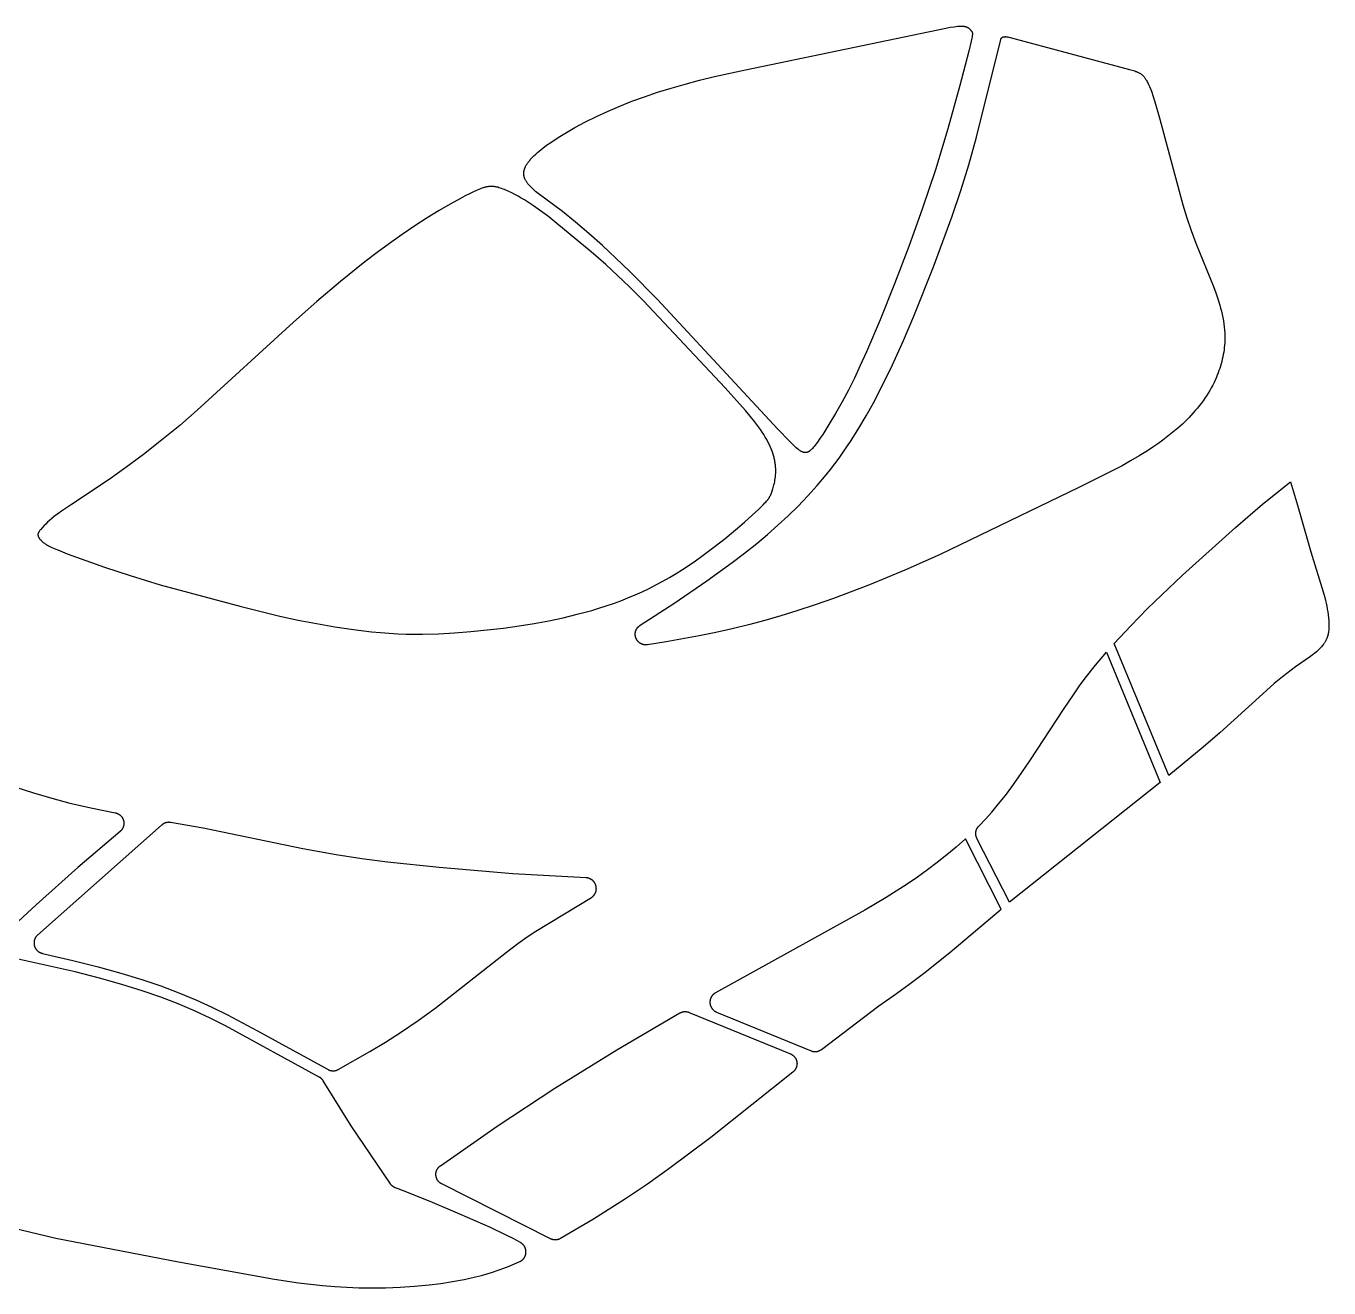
# Model space of a CAD drawing. Header units: metres. Extents: x 577 to 2051, y 432 to 1025.
# Drawn here: x 1439 to 2051, y 432 to 1025 of the extents above; entities that cross this region are included whole.
import ezdxf

# ---------------------------------------------------------------- set-up
doc = ezdxf.new("R2010")
doc.units = ezdxf.units.M
doc.layers.add('lines', color=7, linetype='Continuous', true_color=0xffffff)

msp = doc.modelspace()

# ---------------------------------------------------------------- linework, layer by layer
at = {"layer": 'lines'}
for points in [[(1673.76, 958.33), (1673.9, 958.63), (1674.04, 958.92), (1674.2, 959.22), (1674.38, 959.53), (1674.57, 959.83), (1674.77, 960.14), (1674.98, 960.45), (1675.2, 960.76), (1675.44, 961.07), (1675.69, 961.39), (1675.95, 961.71), (1676.22, 962.03), (1676.81, 962.68), (1677.43, 963.33), (1678.1, 963.99), (1678.81, 964.66), (1679.57, 965.33), (1680.36, 966.01), (1681.19, 966.7), (1682.05, 967.38), (1683.88, 968.77), (1685.85, 970.16), (1687.92, 971.56), (1690.11, 972.95), (1692.38, 974.35), (1697.17, 977.1), (1702.19, 979.77), (1707.38, 982.34), (1712.72, 984.81), (1718.23, 987.17), (1723.93, 989.43), (1729.84, 991.59), (1735.96, 993.65), (1742.31, 995.62), (1748.91, 997.51), (1755.76, 999.31), (1762.81, 1001.03), (1777.25, 1004.26), (1871.34, 1023.77), (1873.48, 1024.17), (1875.29, 1024.46), (1876.09, 1024.57), (1876.81, 1024.65), (1877.47, 1024.7), (1878.06, 1024.73), (1878.33, 1024.74), (1878.59, 1024.75), (1878.84, 1024.74), (1879.07, 1024.74), (1879.29, 1024.73), (1879.5, 1024.71), (1879.7, 1024.69), (1879.88, 1024.67), (1880.06, 1024.64), (1880.22, 1024.61), (1880.38, 1024.58), (1880.53, 1024.54), (1880.67, 1024.5), (1880.8, 1024.46), (1880.92, 1024.42), (1881.04, 1024.37), (1881.15, 1024.32), (1881.26, 1024.27), (1881.36, 1024.22), (1881.46, 1024.17), (1881.55, 1024.12), (1881.64, 1024.06), (1881.81, 1023.95), (1881.97, 1023.84), (1882.13, 1023.72), (1882.28, 1023.61), (1882.42, 1023.49), (1882.56, 1023.37), (1882.69, 1023.25), (1882.81, 1023.14), (1882.93, 1023.02), (1883.04, 1022.9), (1883.15, 1022.78), (1883.25, 1022.66), (1883.34, 1022.54), (1883.42, 1022.41), (1883.51, 1022.29), (1883.58, 1022.17), (1883.65, 1022.05), (1883.68, 1021.99), (1883.7, 1021.96), (1883.71, 1021.93), (1883.73, 1021.9), (1883.74, 1021.87), (1883.76, 1021.84), (1883.77, 1021.8), (1883.78, 1021.77), (1883.79, 1021.73), (1883.8, 1021.69), (1883.81, 1021.65), (1883.82, 1021.61), (1883.83, 1021.56), (1883.84, 1021.52), (1883.84, 1021.47), (1883.85, 1021.41), (1883.85, 1021.36), (1883.86, 1021.3), (1883.86, 1021.24), (1883.86, 1021.18), (1883.86, 1021.11), (1883.86, 1020.96), (1883.85, 1020.8), (1883.83, 1020.62), (1883.81, 1020.42), (1883.78, 1020.21), (1883.7, 1019.71), (1883.59, 1019.11), (1883.28, 1017.59), (1882.18, 1012.95), (1877.98, 996.85), (1872.32, 976.54), (1866.49, 957.31), (1860.47, 939.24), (1854.03, 921.33), (1847.28, 903.71), (1840.5, 886.86), (1834.13, 871.86), (1831.22, 865.37), (1828.42, 859.43), (1825.62, 853.83), (1822.7, 848.35), (1819.6, 842.89), (1816.48, 837.68), (1813.56, 833.06), (1812.25, 831.09), (1811.06, 829.39), (1810.53, 828.66), (1810.03, 828.01), (1809.57, 827.42), (1809.14, 826.91), (1808.74, 826.45), (1808.55, 826.25), (1808.37, 826.06), (1808.19, 825.89), (1808.02, 825.72), (1807.86, 825.58), (1807.7, 825.44), (1807.54, 825.31), (1807.39, 825.2), (1807.31, 825.15), (1807.24, 825.1), (1807.17, 825.05), (1807.1, 825.01), (1807.03, 824.96), (1806.96, 824.92), (1806.89, 824.89), (1806.82, 824.85), (1806.76, 824.82), (1806.69, 824.78), (1806.63, 824.76), (1806.56, 824.73), (1806.5, 824.7), (1806.43, 824.68), (1806.37, 824.66), (1806.31, 824.64), (1806.24, 824.62), (1806.18, 824.6), (1806.12, 824.59), (1806.06, 824.57), (1806, 824.56), (1805.94, 824.55), (1805.88, 824.54), (1805.82, 824.53), (1805.76, 824.53), (1805.7, 824.52), (1805.58, 824.51), (1805.45, 824.51), (1805.33, 824.5), (1805.27, 824.5), (1805.21, 824.51), (1805.15, 824.51), (1805.09, 824.51), (1805.02, 824.52), (1804.96, 824.53), (1804.9, 824.54), (1804.83, 824.55), (1804.77, 824.56), (1804.7, 824.57), (1804.63, 824.59), (1804.57, 824.6), (1804.5, 824.62), (1804.43, 824.64), (1804.36, 824.66), (1804.29, 824.69), (1804.22, 824.71), (1804.14, 824.74), (1804.07, 824.77), (1803.99, 824.8), (1803.84, 824.87), (1803.67, 824.95), (1803.51, 825.04), (1803.33, 825.14), (1803.15, 825.25), (1802.97, 825.37), (1802.77, 825.5), (1802.57, 825.65), (1802.35, 825.8), (1802.13, 825.97), (1801.66, 826.34), (1801.15, 826.77), (1800.6, 827.26), (1799.34, 828.43), (1797.88, 829.86), (1792.44, 835.52), (1735.91, 896.43), (1722.84, 909.69), (1716.47, 915.84), (1710.12, 921.72), (1703.75, 927.35), (1697.43, 932.67), (1691.27, 937.62), (1679.95, 946.17), (1678.74, 947.14), (1678.17, 947.62), (1677.62, 948.1), (1677.1, 948.58), (1676.6, 949.06), (1676.13, 949.54), (1675.68, 950.02), (1675.47, 950.26), (1675.27, 950.5), (1675.07, 950.74), (1674.89, 950.98), (1674.71, 951.22), (1674.54, 951.47), (1674.38, 951.71), (1674.23, 951.96), (1674.08, 952.2), (1673.95, 952.45), (1673.83, 952.7), (1673.71, 952.95), (1673.66, 953.08), (1673.61, 953.2), (1673.56, 953.33), (1673.51, 953.45), (1673.47, 953.58), (1673.43, 953.71), (1673.39, 953.84), (1673.36, 953.96), (1673.32, 954.09), (1673.29, 954.22), (1673.27, 954.35), (1673.24, 954.48), (1673.22, 954.61), (1673.2, 954.74), (1673.18, 954.87), (1673.17, 955.01), (1673.16, 955.14), (1673.15, 955.27), (1673.15, 955.4), (1673.15, 955.54), (1673.15, 955.67), (1673.15, 955.81), (1673.16, 955.94), (1673.17, 956.08), (1673.18, 956.21), (1673.2, 956.35), (1673.22, 956.49), (1673.24, 956.63), (1673.27, 956.76), (1673.29, 956.9), (1673.33, 957.04), (1673.36, 957.18), (1673.4, 957.33), (1673.44, 957.47), (1673.49, 957.61), (1673.53, 957.75), (1673.59, 957.9), (1673.64, 958.04), (1673.7, 958.19)], [(1682.18, 937.22), (1677.72, 940.35), (1674.93, 942.19), (1673.47, 943.12), (1671.98, 944.02), (1670.49, 944.88), (1669.02, 945.68), (1667.56, 946.43), (1666.13, 947.11), (1664.74, 947.72), (1664.07, 948), (1663.4, 948.25), (1662.76, 948.49), (1662.13, 948.7), (1661.51, 948.88), (1660.92, 949.05), (1660.63, 949.12), (1660.34, 949.18), (1660.06, 949.24), (1659.78, 949.29), (1659.51, 949.34), (1659.24, 949.38), (1658.96, 949.41), (1658.69, 949.43), (1658.43, 949.45), (1658.16, 949.46), (1657.89, 949.47), (1657.62, 949.46), (1657.35, 949.45), (1657.07, 949.43), (1656.8, 949.4), (1656.52, 949.37), (1656.24, 949.33), (1655.95, 949.28), (1655.66, 949.22), (1655.37, 949.16), (1655.07, 949.08), (1654.76, 949), (1654.45, 948.91), (1654.13, 948.81), (1653.46, 948.59), (1652.77, 948.33), (1652.03, 948.04), (1651.25, 947.71), (1649.55, 946.95), (1647.67, 946.04), (1645.64, 945.01), (1643.45, 943.85), (1638.66, 941.18), (1633.43, 938.09), (1627.86, 934.65), (1622.04, 930.9), (1616.1, 926.91), (1610.14, 922.73), (1604.25, 918.42), (1598.45, 913.99), (1587.06, 904.85), (1575.91, 895.41), (1564.95, 885.74), (1519.79, 844.36), (1511.57, 837.3), (1503.06, 830.34), (1494.53, 823.66), (1486.25, 817.46), (1478.5, 811.93), (1460.28, 799.88), (1456.06, 797.06), (1454.33, 795.82), (1452.82, 794.67), (1451.52, 793.62), (1450.4, 792.66), (1449.44, 791.78), (1448.62, 790.98), (1447.92, 790.26), (1446.76, 789.01), (1446.29, 788.47), (1446.08, 788.22), (1445.89, 787.98), (1445.72, 787.75), (1445.64, 787.64), (1445.56, 787.53), (1445.49, 787.42), (1445.43, 787.32), (1445.37, 787.21), (1445.31, 787.11), (1445.25, 787.01), (1445.21, 786.91), (1445.16, 786.81), (1445.14, 786.76), (1445.12, 786.71), (1445.11, 786.66), (1445.09, 786.62), (1445.07, 786.57), (1445.06, 786.52), (1445.05, 786.47), (1445.03, 786.43), (1445.02, 786.38), (1445.01, 786.33), (1445, 786.28), (1445, 786.24), (1444.99, 786.19), (1444.98, 786.14), (1444.98, 786.1), (1444.98, 786.05), (1444.98, 786), (1444.98, 785.95), (1444.98, 785.91), (1444.98, 785.86), (1444.98, 785.81), (1444.98, 785.77), (1444.99, 785.72), (1445, 785.67), (1445, 785.62), (1445.01, 785.58), (1445.02, 785.53), (1445.03, 785.48), (1445.04, 785.43), (1445.06, 785.39), (1445.07, 785.34), (1445.08, 785.29), (1445.1, 785.25), (1445.12, 785.2), (1445.13, 785.15), (1445.15, 785.1), (1445.19, 785.01), (1445.24, 784.91), (1445.28, 784.82), (1445.33, 784.72), (1445.39, 784.63), (1445.45, 784.53), (1445.51, 784.44), (1445.57, 784.34), (1445.64, 784.25), (1445.71, 784.15), (1445.78, 784.05), (1445.93, 783.86), (1446.09, 783.67), (1446.27, 783.48), (1446.45, 783.29), (1446.64, 783.1), (1446.83, 782.91), (1447.03, 782.72), (1447.25, 782.53), (1447.48, 782.33), (1447.73, 782.13), (1448.01, 781.93), (1448.32, 781.72), (1448.66, 781.49), (1449.05, 781.26), (1449.49, 781.01), (1449.97, 780.75), (1450.52, 780.47), (1451.12, 780.18), (1452.54, 779.53), (1454.27, 778.8), (1458.7, 777.04), (1476.18, 770.73), (1488.25, 766.74), (1502.4, 762.47), (1540.35, 752.18), (1558.53, 747.77), (1567.18, 745.89), (1575.78, 744.21), (1584.45, 742.71), (1593.12, 741.44), (1601.66, 740.42), (1605.84, 740.03), (1609.94, 739.71), (1613.94, 739.48), (1617.86, 739.33), (1621.71, 739.25), (1625.52, 739.25), (1633.06, 739.44), (1640.63, 739.85), (1648.31, 740.46), (1656.02, 741.23), (1663.63, 742.14), (1671.01, 743.17), (1678.07, 744.3), (1684.89, 745.56), (1691.58, 746.98), (1698.27, 748.59), (1705.05, 750.44), (1708.46, 751.46), (1711.88, 752.55), (1715.29, 753.71), (1718.68, 754.95), (1722.06, 756.26), (1725.41, 757.66), (1728.72, 759.15), (1731.99, 760.71), (1735.22, 762.36), (1738.42, 764.08), (1741.58, 765.88), (1744.7, 767.75), (1747.78, 769.68), (1750.82, 771.67), (1753.82, 773.73), (1756.77, 775.82), (1762.45, 780.06), (1767.75, 784.24), (1772.56, 788.22), (1776.79, 791.86), (1780.39, 795.09), (1783.33, 797.84), (1785.58, 800.03), (1786.44, 800.91), (1786.81, 801.31), (1787.15, 801.68), (1787.45, 802.03), (1787.73, 802.37), (1787.85, 802.53), (1787.98, 802.69), (1788.09, 802.86), (1788.2, 803.02), (1788.31, 803.18), (1788.41, 803.34), (1788.51, 803.5), (1788.61, 803.66), (1788.7, 803.83), (1788.79, 804), (1788.87, 804.17), (1788.96, 804.35), (1789.12, 804.72), (1789.29, 805.11), (1789.62, 805.98), (1789.97, 807), (1790.15, 807.56), (1790.33, 808.15), (1790.51, 808.78), (1790.67, 809.44), (1790.84, 810.13), (1790.99, 810.85), (1791.12, 811.59), (1791.24, 812.36), (1791.34, 813.15), (1791.42, 813.97), (1791.47, 814.81), (1791.49, 815.67), (1791.49, 816.11), (1791.49, 816.55), (1791.47, 817), (1791.45, 817.45), (1791.42, 817.9), (1791.37, 818.36), (1791.32, 818.82), (1791.26, 819.29), (1791.19, 819.76), (1791.11, 820.24), (1791.03, 820.72), (1790.93, 821.2), (1790.82, 821.69), (1790.7, 822.18), (1790.57, 822.68), (1790.43, 823.18), (1790.11, 824.19), (1789.75, 825.23), (1789.35, 826.28), (1788.9, 827.35), (1788.4, 828.44), (1787.85, 829.54), (1787.25, 830.67), (1786.6, 831.81), (1785.89, 832.97), (1785.13, 834.15), (1784.32, 835.35), (1783.45, 836.57), (1781.57, 839.06), (1779.53, 841.61), (1777.34, 844.2), (1767.76, 854.86), (1729.44, 895.72), (1722.74, 902.36), (1711.71, 912.79), (1704.87, 918.83), (1688.75, 932.1), (1684.89, 935.2), (1683.62, 936.17)]]:
    msp.add_lwpolyline(points, close=True, dxfattribs=at)
for points in [[(1727.84, 743.44), (1743.59, 753.66), (1759.07, 764.27), (1770.97, 772.83), (1776.82, 777.26), (1782.57, 781.82), (1787.61, 786.03), (1792.54, 790.36), (1797.36, 794.82), (1802.04, 799.42), (1806.59, 804.15), (1810.98, 809.02), (1815.2, 814.03), (1817.24, 816.59), (1819.23, 819.18), (1821.23, 821.88), (1823.19, 824.63), (1826.95, 830.21), (1830.53, 835.91), (1833.95, 841.72), (1837.22, 847.63), (1840.37, 853.61), (1846.31, 865.74), (1851.48, 877.08), (1856.39, 888.52), (1865.64, 911.64), (1874.43, 935.49), (1878.49, 947.53), (1882.23, 959.67), (1885.8, 972.61), (1897.26, 1018.44)], [(1897.26, 1018.44), (1897.26, 1018.45), (1897.26, 1018.46), (1897.26, 1018.47), (1897.26, 1018.48), (1897.26, 1018.49), (1897.26, 1018.51), (1897.26, 1018.52), (1897.26, 1018.53), (1897.26, 1018.54), (1897.26, 1018.55), (1897.26, 1018.56), (1897.26, 1018.57), (1897.26, 1018.58), (1897.26, 1018.59), (1897.26, 1018.61), (1897.26, 1018.62), (1897.27, 1018.64), (1897.27, 1018.66), (1897.28, 1018.69), (1897.29, 1018.71), (1897.29, 1018.73), (1897.3, 1018.76), (1897.31, 1018.78), (1897.32, 1018.81), (1897.33, 1018.83), (1897.34, 1018.86), (1897.36, 1018.88), (1897.37, 1018.91), (1897.39, 1018.93), (1897.4, 1018.95), (1897.42, 1018.98), (1897.43, 1019), (1897.45, 1019.03), (1897.47, 1019.05), (1897.49, 1019.08), (1897.51, 1019.1), (1897.53, 1019.13), (1897.55, 1019.15), (1897.57, 1019.17), (1897.6, 1019.2), (1897.62, 1019.22), (1897.65, 1019.24), (1897.67, 1019.27), (1897.7, 1019.29), (1897.73, 1019.31), (1897.75, 1019.33), (1897.78, 1019.36), (1897.81, 1019.38), (1897.84, 1019.4), (1897.87, 1019.42), (1897.9, 1019.44), (1897.94, 1019.46), (1897.97, 1019.48), (1898, 1019.5), (1898.04, 1019.52), (1898.07, 1019.53), (1898.11, 1019.55), (1898.14, 1019.57), (1898.18, 1019.59), (1898.22, 1019.6), (1898.26, 1019.62), (1898.3, 1019.63), (1898.34, 1019.65), (1898.38, 1019.66), (1898.42, 1019.67), (1898.46, 1019.68), (1898.5, 1019.7), (1898.55, 1019.71), (1898.59, 1019.72), (1898.64, 1019.73), (1898.68, 1019.73), (1898.73, 1019.74), (1898.78, 1019.75), (1898.83, 1019.76), (1898.88, 1019.76), (1898.93, 1019.77), (1898.98, 1019.77), (1899.04, 1019.77), (1899.15, 1019.78), (1899.26, 1019.78), (1899.38, 1019.77), (1899.5, 1019.76), (1899.63, 1019.75), (1899.76, 1019.74), (1899.89, 1019.72), (1900.18, 1019.68), (1900.48, 1019.62), (1900.81, 1019.55), (1901.53, 1019.38), (1957.65, 1004.39), (1959.52, 1003.85), (1960.09, 1003.67), (1960.62, 1003.48), (1960.88, 1003.38), (1961.13, 1003.28), (1961.38, 1003.18), (1961.62, 1003.07), (1961.85, 1002.95), (1962.08, 1002.84), (1962.31, 1002.71), (1962.53, 1002.59), (1962.74, 1002.45), (1962.95, 1002.31), (1963.16, 1002.16), (1963.36, 1002), (1963.56, 1001.83), (1963.75, 1001.66), (1963.95, 1001.48), (1964.14, 1001.28), (1964.32, 1001.08), (1964.51, 1000.86), (1964.69, 1000.64), (1964.87, 1000.4), (1965.05, 1000.15), (1965.23, 999.89), (1965.47, 999.52), (1965.7, 999.12), (1965.93, 998.71), (1966.16, 998.27), (1966.39, 997.82), (1966.61, 997.34), (1967.06, 996.34), (1967.5, 995.26), (1967.93, 994.13), (1968.77, 991.72), (1969.59, 989.15), (1971.91, 981.06), (1982.71, 940.78), (1984.53, 934.76), (1986.53, 928.75), (1988.73, 922.77), (1997.07, 902.46), (1998.14, 899.56), (1999.13, 896.66), (2000.03, 893.75), (2000.43, 892.29), (2000.81, 890.83), (2001.15, 889.37), (2001.45, 887.9), (2001.72, 886.43), (2001.95, 884.96), (2002.13, 883.49), (2002.27, 882.01), (2002.37, 880.53), (2002.42, 879.04), (2002.41, 877.55), (2002.39, 876.8), (2002.36, 876.05), (2002.28, 874.96), (2002.18, 873.86), (2002.05, 872.76), (2001.89, 871.66), (2001.7, 870.56), (2001.48, 869.47), (2001.24, 868.38), (2000.98, 867.29), (2000.69, 866.2), (2000.37, 865.12), (2000.04, 864.05), (1999.67, 862.98), (1999.29, 861.93), (1998.88, 860.88), (1998.45, 859.84), (1998, 858.81), (1997.38, 857.49), (1996.73, 856.19), (1996.05, 854.91), (1995.33, 853.65), (1994.59, 852.41), (1993.81, 851.19), (1993, 849.98), (1992.17, 848.8), (1991.3, 847.63), (1990.41, 846.48), (1989.5, 845.35), (1988.56, 844.23), (1987.6, 843.14), (1986.61, 842.06), (1985.6, 841), (1984.57, 839.95), (1982.46, 837.91), (1980.27, 835.94), (1978.02, 834.02), (1975.71, 832.17), (1973.36, 830.38), (1970.96, 828.65), (1968.53, 826.98), (1966.07, 825.36), (1962.14, 822.91), (1958.18, 820.58), (1954.18, 818.34), (1950.14, 816.19), (1933.84, 808.05), (1868.71, 776.65), (1852.17, 769.31), (1835.46, 762.38), (1818.57, 755.98), (1810.04, 753), (1801.46, 750.2), (1793.9, 747.89), (1786.3, 745.72), (1778.66, 743.69), (1770.99, 741.8), (1763.28, 740.05), (1755.54, 738.43), (1739.98, 735.61), (1731.21, 734.26)], [(1950.48, 734.94), (1958.2, 743.21), (1966.17, 751.26), (1982.6, 766.9), (2007.45, 789.39), (2020.17, 800.24), (2033.18, 810.76)], [(2033.18, 810.76), (2036.55, 799.87), (2042.75, 777.93), (2048.54, 759.11), (2049.31, 756.45), (2049.66, 755.11), (2049.98, 753.76), (2050.28, 752.41), (2050.55, 751.04), (2050.78, 749.67), (2050.98, 748.28), (2051.13, 746.89), (2051.24, 745.47), (2051.29, 744.49), (2051.31, 743.51), (2051.31, 743.01), (2051.3, 742.52), (2051.27, 742.03), (2051.24, 741.55), (2051.2, 741.07), (2051.14, 740.59), (2051.08, 740.12), (2050.99, 739.65), (2050.9, 739.19), (2050.79, 738.73), (2050.73, 738.51), (2050.66, 738.28), (2050.59, 738.06), (2050.52, 737.84), (2050.43, 737.59), (2050.34, 737.34), (2050.24, 737.1), (2050.13, 736.85), (2050.02, 736.61), (2049.9, 736.38), (2049.78, 736.14), (2049.65, 735.91), (2049.52, 735.68), (2049.39, 735.45), (2049.24, 735.22), (2049.1, 735), (2048.95, 734.78), (2048.8, 734.56), (2048.47, 734.13), (2048.14, 733.71), (2047.78, 733.3), (2047.42, 732.89), (2047.04, 732.49), (2046.64, 732.1), (2046.24, 731.72), (2045.82, 731.34), (2045.39, 730.96), (2044.5, 730.23), (2043.59, 729.52), (2042.64, 728.82), (2035.61, 723.91), (2033.53, 722.37), (2029.51, 719.25), (2025.65, 716.06), (2021.93, 712.83), (2000.01, 692.88), (1992.18, 686.14), (1976.12, 672.9)], [(1731.21, 734.26), (1731.11, 734.25), (1731.01, 734.24), (1730.91, 734.23), (1730.81, 734.22), (1730.71, 734.22), (1730.61, 734.21), (1730.51, 734.21), (1730.41, 734.21), (1730.3, 734.22), (1730.2, 734.22), (1730.09, 734.23), (1729.99, 734.24), (1729.88, 734.25), (1729.78, 734.26), (1729.67, 734.28), (1729.57, 734.3), (1729.46, 734.32), (1729.36, 734.34), (1729.25, 734.37), (1729.15, 734.4), (1729.04, 734.43), (1728.94, 734.46), (1728.83, 734.5), (1728.73, 734.54), (1728.63, 734.58), (1728.53, 734.62), (1728.43, 734.66), (1728.33, 734.71), (1728.23, 734.76), (1728.13, 734.81), (1728.03, 734.86), (1727.94, 734.92), (1727.84, 734.98), (1727.75, 735.04), (1727.66, 735.1), (1727.57, 735.16), (1727.48, 735.23), (1727.39, 735.3), (1727.31, 735.36), (1727.22, 735.44), (1727.14, 735.51), (1727.06, 735.58), (1726.98, 735.66), (1726.91, 735.74), (1726.83, 735.82), (1726.76, 735.9), (1726.69, 735.98), (1726.62, 736.06), (1726.55, 736.14), (1726.49, 736.23), (1726.43, 736.31), (1726.37, 736.4), (1726.31, 736.49), (1726.25, 736.58), (1726.2, 736.67), (1726.15, 736.76), (1726.1, 736.85), (1726.05, 736.94), (1726, 737.03), (1725.96, 737.12), (1725.92, 737.21), (1725.88, 737.3), (1725.84, 737.4), (1725.81, 737.49), (1725.77, 737.58), (1725.74, 737.68), (1725.71, 737.77), (1725.68, 737.87), (1725.66, 737.97), (1725.63, 738.06), (1725.61, 738.16), (1725.59, 738.27), (1725.57, 738.37), (1725.56, 738.47), (1725.54, 738.57), (1725.53, 738.68), (1725.52, 738.78), (1725.51, 738.89), (1725.5, 739), (1725.5, 739.1), (1725.5, 739.21), (1725.5, 739.32), (1725.5, 739.43), (1725.51, 739.54), (1725.52, 739.64), (1725.53, 739.75), (1725.54, 739.86), (1725.56, 739.97), (1725.58, 740.08), (1725.6, 740.19), (1725.62, 740.29), (1725.64, 740.4), (1725.67, 740.51), (1725.7, 740.62), (1725.73, 740.72), (1725.77, 740.83), (1725.81, 740.93), (1725.84, 741.03), (1725.89, 741.14), (1725.93, 741.24), (1725.98, 741.34), (1726.02, 741.44), (1726.07, 741.54), (1726.13, 741.63), (1726.18, 741.73), (1726.24, 741.82), (1726.29, 741.91), (1726.35, 742.01), (1726.42, 742.1), (1726.48, 742.18), (1726.54, 742.27), (1726.61, 742.35), (1726.68, 742.44), (1726.75, 742.52), (1726.82, 742.6), (1726.89, 742.67), (1726.97, 742.75), (1727.04, 742.82), (1727.12, 742.89), (1727.19, 742.96), (1727.27, 743.03), (1727.35, 743.09), (1727.43, 743.16), (1727.51, 743.22), (1727.59, 743.28), (1727.67, 743.34), (1727.76, 743.39), (1727.84, 743.44)], [(1976.12, 672.9), (1950.48, 734.94)], [(1886.88, 649.19), (1889.94, 652.41), (1892.92, 655.71), (1896.19, 659.58), (1899.35, 663.55), (1902.41, 667.62), (1905.39, 671.76), (1911.16, 680.22), (1926.57, 703.9), (1931.62, 711.31), (1934.22, 714.95), (1936.88, 718.55), (1941.73, 724.72), (1946.77, 730.74)], [(1946.77, 730.74), (1972.05, 669.65)], [(1434.52, 667.49), (1442.96, 664.75), (1451.46, 662.23), (1460.03, 659.96), (1470.61, 657.52), (1481.26, 655.39)], [(1972.05, 669.65), (1901.32, 613.5)], [(1481.26, 655.39), (1481.43, 655.36), (1481.59, 655.32), (1481.76, 655.27), (1481.92, 655.22), (1482.08, 655.16), (1482.17, 655.13), (1482.25, 655.1), (1482.33, 655.07), (1482.41, 655.03), (1482.49, 654.99), (1482.57, 654.95), (1482.65, 654.91), (1482.73, 654.87), (1482.8, 654.83), (1482.88, 654.78), (1482.96, 654.74), (1483.04, 654.69), (1483.11, 654.64), (1483.19, 654.59), (1483.26, 654.54), (1483.33, 654.48), (1483.4, 654.43), (1483.47, 654.37), (1483.54, 654.31), (1483.61, 654.26), (1483.68, 654.2), (1483.75, 654.13), (1483.81, 654.07), (1483.88, 654.01), (1483.94, 653.94), (1484, 653.88), (1484.07, 653.81), (1484.13, 653.74), (1484.18, 653.67), (1484.24, 653.6), (1484.3, 653.53), (1484.35, 653.46), (1484.4, 653.39), (1484.46, 653.31), (1484.51, 653.24), (1484.55, 653.17), (1484.6, 653.09), (1484.65, 653.01), (1484.69, 652.94), (1484.73, 652.86), (1484.78, 652.78), (1484.82, 652.7), (1484.85, 652.62), (1484.89, 652.54), (1484.96, 652.39), (1485.02, 652.22), (1485.08, 652.06), (1485.13, 651.9), (1485.18, 651.74), (1485.22, 651.58), (1485.25, 651.41), (1485.28, 651.24), (1485.3, 651.07), (1485.32, 650.9), (1485.33, 650.81), (1485.33, 650.72), (1485.33, 650.63), (1485.34, 650.55), (1485.34, 650.46), (1485.34, 650.37), (1485.33, 650.28), (1485.33, 650.19), (1485.32, 650.1), (1485.32, 650.01), (1485.31, 649.92), (1485.3, 649.83), (1485.28, 649.74), (1485.27, 649.66), (1485.25, 649.57), (1485.24, 649.48), (1485.22, 649.39), (1485.2, 649.3), (1485.17, 649.21), (1485.15, 649.13), (1485.13, 649.04), (1485.1, 648.95), (1485.07, 648.87), (1485.04, 648.78), (1485.01, 648.7), (1484.98, 648.61), (1484.94, 648.53), (1484.9, 648.44), (1484.87, 648.36), (1484.83, 648.28), (1484.79, 648.2), (1484.75, 648.12), (1484.7, 648.04), (1484.66, 647.96), (1484.61, 647.89), (1484.57, 647.81), (1484.52, 647.74), (1484.47, 647.66), (1484.42, 647.59), (1484.37, 647.52), (1484.31, 647.45), (1484.26, 647.38), (1484.2, 647.31), (1484.15, 647.24), (1484.03, 647.11), (1483.91, 646.99), (1483.79, 646.86), (1483.67, 646.75), (1483.54, 646.64)], [(1503.04, 649.57), (1444.79, 598)], [(1507.31, 650.86), (1507.17, 650.88), (1507.03, 650.9), (1506.89, 650.91), (1506.75, 650.92), (1506.61, 650.93), (1506.46, 650.93), (1506.32, 650.93), (1506.17, 650.92), (1506.03, 650.91), (1505.88, 650.9), (1505.74, 650.88), (1505.6, 650.85), (1505.45, 650.83), (1505.31, 650.8), (1505.17, 650.76), (1505.03, 650.72), (1504.89, 650.67), (1504.75, 650.63), (1504.61, 650.57), (1504.47, 650.52), (1504.34, 650.46), (1504.21, 650.39), (1504.08, 650.32), (1503.95, 650.25), (1503.83, 650.18), (1503.71, 650.1), (1503.59, 650.02), (1503.48, 649.94), (1503.36, 649.85), (1503.25, 649.76), (1503.15, 649.67), (1503.04, 649.57)], [(1702.44, 624.85), (1667.94, 626.81), (1633.48, 629.66), (1609.2, 632.19), (1597.11, 633.74), (1585.06, 635.59), (1569.4, 638.47), (1522.58, 648.15), (1507.31, 650.86)], [(1885.99, 643.41), (1885.95, 643.49), (1885.91, 643.58), (1885.87, 643.66), (1885.84, 643.75), (1885.8, 643.83), (1885.77, 643.92), (1885.73, 644.01), (1885.7, 644.1), (1885.67, 644.19), (1885.65, 644.28), (1885.62, 644.38), (1885.6, 644.47), (1885.57, 644.56), (1885.55, 644.66), (1885.53, 644.75), (1885.51, 644.85), (1885.5, 644.95), (1885.49, 645.05), (1885.47, 645.14), (1885.46, 645.24), (1885.46, 645.34), (1885.45, 645.44), (1885.45, 645.54), (1885.44, 645.64), (1885.44, 645.74), (1885.45, 645.84), (1885.45, 645.94), (1885.46, 646.04), (1885.46, 646.14), (1885.47, 646.24), (1885.49, 646.35), (1885.5, 646.45), (1885.52, 646.54), (1885.54, 646.64), (1885.56, 646.74), (1885.58, 646.84), (1885.6, 646.94), (1885.63, 647.04), (1885.66, 647.13), (1885.69, 647.23), (1885.72, 647.32), (1885.75, 647.42), (1885.79, 647.51), (1885.82, 647.6), (1885.86, 647.69), (1885.9, 647.79), (1885.95, 647.87), (1885.99, 647.96), (1886.04, 648.05), (1886.08, 648.14), (1886.13, 648.22), (1886.18, 648.3), (1886.23, 648.39), (1886.28, 648.47), (1886.34, 648.55), (1886.39, 648.62), (1886.45, 648.7), (1886.51, 648.77), (1886.57, 648.85), (1886.63, 648.92), (1886.69, 648.99), (1886.75, 649.06), (1886.81, 649.13), (1886.88, 649.19)], [(1483.54, 646.64), (1463.7, 629.65), (1444.19, 612.26), (1427.32, 596.68)], [(1880.57, 643.1), (1876.28, 639.29), (1871.88, 635.61), (1867.36, 632.04), (1862.74, 628.58), (1858.02, 625.22), (1853.22, 621.95), (1843.39, 615.66), (1833.33, 609.63), (1763.13, 570.84)], [(1897.39, 610.19), (1880.57, 643.1)], [(1901.32, 613.5), (1885.99, 643.41)], [(1704.92, 615.63), (1704.99, 615.68), (1705.07, 615.73), (1705.15, 615.78), (1705.22, 615.84), (1705.3, 615.9), (1705.37, 615.96), (1705.45, 616.02), (1705.52, 616.08), (1705.59, 616.15), (1705.67, 616.21), (1705.74, 616.28), (1705.81, 616.35), (1705.87, 616.42), (1705.94, 616.49), (1706.01, 616.57), (1706.07, 616.64), (1706.13, 616.72), (1706.2, 616.8), (1706.26, 616.88), (1706.32, 616.96), (1706.37, 617.04), (1706.43, 617.13), (1706.48, 617.21), (1706.54, 617.3), (1706.59, 617.39), (1706.64, 617.48), (1706.68, 617.57), (1706.73, 617.66), (1706.77, 617.75), (1706.82, 617.84), (1706.86, 617.94), (1706.89, 618.03), (1706.93, 618.13), (1706.97, 618.23), (1707, 618.32), (1707.03, 618.42), (1707.06, 618.52), (1707.08, 618.62), (1707.11, 618.72), (1707.13, 618.82), (1707.15, 618.92), (1707.17, 619.02), (1707.18, 619.12), (1707.2, 619.22), (1707.21, 619.32), (1707.22, 619.42), (1707.23, 619.52), (1707.23, 619.62), (1707.23, 619.72), (1707.24, 619.82), (1707.24, 619.91), (1707.23, 620.01), (1707.23, 620.11), (1707.22, 620.21), (1707.22, 620.31), (1707.21, 620.4), (1707.19, 620.5), (1707.18, 620.59), (1707.17, 620.69), (1707.15, 620.78), (1707.13, 620.87), (1707.11, 620.96), (1707.09, 621.06), (1707.07, 621.14), (1707.04, 621.23), (1707.01, 621.32), (1706.99, 621.41), (1706.96, 621.5), (1706.92, 621.59), (1706.89, 621.68), (1706.85, 621.77), (1706.82, 621.86), (1706.78, 621.95), (1706.73, 622.03), (1706.69, 622.12), (1706.64, 622.21), (1706.6, 622.3), (1706.55, 622.38), (1706.5, 622.47), (1706.44, 622.55), (1706.39, 622.63), (1706.33, 622.72), (1706.27, 622.8), (1706.21, 622.88), (1706.15, 622.96), (1706.09, 623.04), (1706.02, 623.12), (1705.96, 623.19), (1705.89, 623.27), (1705.82, 623.34), (1705.74, 623.41), (1705.67, 623.48), (1705.6, 623.55), (1705.52, 623.62), (1705.44, 623.69), (1705.36, 623.75), (1705.28, 623.82), (1705.2, 623.88), (1705.12, 623.94), (1705.03, 624), (1704.95, 624.05), (1704.86, 624.11), (1704.77, 624.16), (1704.68, 624.21), (1704.6, 624.26), (1704.51, 624.31), (1704.41, 624.35), (1704.32, 624.39), (1704.23, 624.43), (1704.14, 624.47), (1704.05, 624.51), (1703.95, 624.55), (1703.86, 624.58), (1703.76, 624.61), (1703.67, 624.64), (1703.57, 624.67), (1703.48, 624.69), (1703.38, 624.72), (1703.29, 624.74), (1703.2, 624.76), (1703.1, 624.77), (1703.01, 624.79), (1702.91, 624.8), (1702.82, 624.82), (1702.72, 624.83), (1702.63, 624.83), (1702.54, 624.84), (1702.44, 624.85)], [(1585.99, 534.87), (1600.87, 543.28), (1608.16, 547.68), (1615.28, 552.23), (1623.51, 557.85), (1631.43, 563.6), (1665.04, 590.02), (1670.34, 594.01), (1672.62, 595.64), (1674.8, 597.13), (1678.84, 599.76), (1704.92, 615.63)], [(1839.91, 564.76), (1848.28, 570.56), (1854.65, 575.21), (1860.92, 579.99), (1873.22, 589.84), (1897.39, 610.19)], [(1444.79, 598), (1444.67, 597.89), (1444.56, 597.78), (1444.44, 597.65), (1444.33, 597.53), (1444.22, 597.4), (1444.12, 597.26), (1444.02, 597.13), (1443.93, 596.98), (1443.83, 596.84), (1443.75, 596.68), (1443.67, 596.53), (1443.63, 596.45), (1443.59, 596.37), (1443.56, 596.29), (1443.52, 596.21), (1443.49, 596.13), (1443.46, 596.05), (1443.43, 595.97), (1443.4, 595.88), (1443.37, 595.8), (1443.35, 595.72), (1443.32, 595.63), (1443.3, 595.55), (1443.28, 595.46), (1443.26, 595.38), (1443.24, 595.29), (1443.22, 595.21), (1443.21, 595.12), (1443.19, 595.03), (1443.18, 594.95), (1443.17, 594.86), (1443.15, 594.69), (1443.14, 594.51), (1443.14, 594.34), (1443.14, 594.17), (1443.14, 594), (1443.16, 593.83), (1443.18, 593.66), (1443.2, 593.5), (1443.23, 593.33), (1443.26, 593.17), (1443.3, 593.01), (1443.35, 592.85), (1443.4, 592.7), (1443.45, 592.54), (1443.51, 592.38), (1443.58, 592.23), (1443.65, 592.08), (1443.73, 591.92), (1443.81, 591.77), (1443.9, 591.63), (1444, 591.48), (1444.1, 591.34), (1444.15, 591.27), (1444.2, 591.2), (1444.26, 591.13), (1444.31, 591.06), (1444.37, 591), (1444.43, 590.93), (1444.49, 590.87), (1444.55, 590.8), (1444.61, 590.74), (1444.67, 590.68), (1444.74, 590.62), (1444.8, 590.56), (1444.87, 590.5), (1444.93, 590.45), (1445, 590.39), (1445.07, 590.34), (1445.14, 590.28), (1445.21, 590.23), (1445.28, 590.18), (1445.35, 590.13), (1445.5, 590.04), (1445.65, 589.95), (1445.8, 589.87), (1445.95, 589.79), (1446.11, 589.72), (1446.27, 589.65), (1446.42, 589.59), (1446.58, 589.53), (1446.74, 589.49), (1446.9, 589.44), (1447.06, 589.4)], [(1447.06, 589.4), (1461.43, 586.09), (1473.2, 583.12), (1483.92, 580.15), (1493.73, 577.15), (1502.76, 574.09), (1511.17, 570.93), (1519.11, 567.63), (1526.69, 564.18), (1533.98, 560.61), (1548.15, 553.07), (1581.27, 534.83)], [(1577.08, 531.35), (1533.1, 555.44), (1525.93, 559.01), (1518.53, 562.42), (1510.83, 565.68), (1502.66, 568.8), (1493.89, 571.84), (1484.35, 574.82), (1473.9, 577.76), (1462.4, 580.71), (1435.66, 586.74)], [(1763.13, 570.84), (1762.99, 570.76), (1762.85, 570.67), (1762.71, 570.57), (1762.57, 570.47), (1762.43, 570.36), (1762.3, 570.25), (1762.23, 570.19), (1762.17, 570.14), (1762.1, 570.08), (1762.04, 570.01), (1761.98, 569.95), (1761.92, 569.89), (1761.86, 569.82), (1761.8, 569.75), (1761.74, 569.69), (1761.69, 569.62), (1761.63, 569.55), (1761.58, 569.48), (1761.52, 569.41), (1761.47, 569.33), (1761.42, 569.26), (1761.37, 569.18), (1761.32, 569.11), (1761.28, 569.03), (1761.23, 568.95), (1761.19, 568.87), (1761.15, 568.79), (1761.1, 568.71), (1761.06, 568.63), (1761.03, 568.55), (1760.99, 568.47), (1760.96, 568.39), (1760.92, 568.3), (1760.89, 568.22), (1760.86, 568.14), (1760.83, 568.05), (1760.8, 567.97), (1760.78, 567.88), (1760.75, 567.8), (1760.73, 567.71), (1760.71, 567.62), (1760.69, 567.54), (1760.67, 567.45), (1760.66, 567.37), (1760.64, 567.28), (1760.63, 567.19), (1760.61, 567.02), (1760.59, 566.85), (1760.58, 566.68), (1760.58, 566.51), (1760.58, 566.34), (1760.58, 566.17), (1760.6, 566.01), (1760.62, 565.84), (1760.64, 565.67), (1760.67, 565.5), (1760.71, 565.34), (1760.75, 565.17), (1760.77, 565.08), (1760.8, 565), (1760.83, 564.92), (1760.85, 564.83), (1760.88, 564.75), (1760.91, 564.67), (1760.95, 564.58), (1760.98, 564.5), (1761.02, 564.42), (1761.06, 564.34), (1761.09, 564.26), (1761.13, 564.18), (1761.18, 564.1), (1761.22, 564.02), (1761.26, 563.94), (1761.31, 563.87), (1761.36, 563.79), (1761.41, 563.72), (1761.46, 563.64), (1761.51, 563.57), (1761.56, 563.49), (1761.62, 563.42), (1761.67, 563.35), (1761.73, 563.28), (1761.79, 563.21), (1761.85, 563.15), (1761.91, 563.08), (1761.97, 563.01), (1762.03, 562.95), (1762.09, 562.89), (1762.16, 562.83), (1762.22, 562.77), (1762.29, 562.71), (1762.36, 562.65), (1762.43, 562.59), (1762.49, 562.54), (1762.56, 562.48), (1762.63, 562.43), (1762.71, 562.38), (1762.78, 562.33), (1762.92, 562.24), (1763.07, 562.15), (1763.22, 562.07), (1763.37, 561.99), (1763.52, 561.92), (1763.68, 561.85)], [(1813.05, 544.33), (1839.91, 564.76)], [(1633.97, 489.69), (1660.66, 508.24), (1687.76, 526.09), (1716.9, 544.12), (1746.48, 561.42)], [(1746.48, 561.42), (1746.6, 561.49), (1746.72, 561.55), (1746.84, 561.61), (1746.97, 561.67), (1747.1, 561.72), (1747.23, 561.77), (1747.37, 561.82), (1747.5, 561.86), (1747.64, 561.9), (1747.78, 561.94), (1747.92, 561.97), (1748.06, 562), (1748.2, 562.02), (1748.34, 562.04), (1748.49, 562.06), (1748.63, 562.07), (1748.78, 562.08), (1748.92, 562.08), (1749.06, 562.08), (1749.21, 562.07), (1749.35, 562.07), (1749.5, 562.05), (1749.64, 562.03), (1749.78, 562.01), (1749.92, 561.99), (1750.06, 561.96), (1750.19, 561.93), (1750.33, 561.89), (1750.46, 561.85), (1750.6, 561.8), (1750.73, 561.76), (1750.85, 561.71)], [(1750.85, 561.71), (1798.37, 542.23)], [(1763.68, 561.85), (1808.07, 543.64)], [(1798.37, 542.23), (1798.52, 542.17), (1798.66, 542.1), (1798.8, 542.03), (1798.94, 541.95), (1799.08, 541.87), (1799.22, 541.78), (1799.35, 541.69), (1799.48, 541.6), (1799.61, 541.5), (1799.74, 541.39), (1799.86, 541.28), (1799.98, 541.17), (1800.1, 541.05), (1800.21, 540.93), (1800.32, 540.8), (1800.42, 540.67), (1800.52, 540.54), (1800.62, 540.4), (1800.71, 540.27), (1800.79, 540.12), (1800.88, 539.98), (1800.95, 539.83), (1801.02, 539.69), (1801.09, 539.54), (1801.15, 539.38), (1801.2, 539.23), (1801.25, 539.08), (1801.3, 538.93), (1801.34, 538.77), (1801.37, 538.62), (1801.4, 538.46), (1801.43, 538.31), (1801.45, 538.15), (1801.46, 538), (1801.47, 537.84), (1801.48, 537.68), (1801.48, 537.52), (1801.47, 537.36), (1801.46, 537.2), (1801.45, 537.03), (1801.42, 536.87), (1801.4, 536.71), (1801.37, 536.55), (1801.33, 536.39), (1801.29, 536.23), (1801.24, 536.07), (1801.18, 535.91), (1801.13, 535.76), (1801.06, 535.6), (1800.99, 535.45), (1800.92, 535.3), (1800.84, 535.16), (1800.76, 535.01), (1800.67, 534.87), (1800.58, 534.74), (1800.48, 534.61), (1800.38, 534.48), (1800.28, 534.35), (1800.17, 534.23), (1800.06, 534.11), (1799.95, 534), (1799.83, 533.89), (1799.72, 533.79), (1799.6, 533.69)], [(1808.07, 543.64), (1808.22, 543.58), (1808.37, 543.53), (1808.52, 543.48), (1808.67, 543.44), (1808.83, 543.4), (1808.99, 543.36), (1809.15, 543.33), (1809.32, 543.31), (1809.48, 543.29), (1809.65, 543.28), (1809.81, 543.27), (1809.98, 543.27), (1810.15, 543.27), (1810.32, 543.28), (1810.48, 543.29), (1810.65, 543.31), (1810.82, 543.34), (1810.98, 543.37), (1811.15, 543.41), (1811.31, 543.45), (1811.47, 543.5), (1811.63, 543.55), (1811.78, 543.61), (1811.94, 543.67), (1812.09, 543.74), (1812.24, 543.81), (1812.38, 543.89), (1812.52, 543.97), (1812.66, 544.05), (1812.79, 544.14), (1812.92, 544.23), (1813.05, 544.33)], [(1581.27, 534.83), (1581.4, 534.77), (1581.54, 534.7), (1581.67, 534.64), (1581.81, 534.59), (1581.96, 534.54), (1582.1, 534.49), (1582.25, 534.44), (1582.4, 534.4), (1582.55, 534.37), (1582.7, 534.34), (1582.85, 534.31), (1583.01, 534.29), (1583.16, 534.28), (1583.32, 534.27), (1583.48, 534.26), (1583.63, 534.26), (1583.79, 534.26), (1583.95, 534.27), (1584.1, 534.29), (1584.26, 534.3), (1584.41, 534.33), (1584.56, 534.36), (1584.72, 534.39), (1584.87, 534.42), (1585.01, 534.47), (1585.16, 534.51), (1585.31, 534.56), (1585.45, 534.62), (1585.59, 534.67), (1585.72, 534.74), (1585.86, 534.8), (1585.99, 534.87)], [(1799.6, 533.69), (1760.94, 503.01), (1741.23, 488.22), (1731.19, 481.1), (1720.98, 474.22), (1705.85, 464.69), (1690.45, 455.57)], [(1578.99, 529.56), (1578.9, 529.7), (1578.81, 529.84), (1578.71, 529.97), (1578.61, 530.1), (1578.5, 530.23), (1578.39, 530.35), (1578.28, 530.47), (1578.16, 530.59), (1578.03, 530.7), (1577.91, 530.81), (1577.78, 530.91), (1577.64, 531.01), (1577.51, 531.1), (1577.37, 531.19), (1577.23, 531.28), (1577.08, 531.35)], [(1610.55, 481.17), (1592.03, 508.39), (1578.99, 529.56)], [(1634.62, 481.15), (1634.48, 481.22), (1634.35, 481.3), (1634.21, 481.38), (1634.08, 481.47), (1633.95, 481.56), (1633.82, 481.65), (1633.7, 481.75), (1633.57, 481.86), (1633.45, 481.96), (1633.34, 482.08), (1633.22, 482.19), (1633.11, 482.31), (1633.01, 482.44), (1632.91, 482.57), (1632.81, 482.7), (1632.71, 482.83), (1632.63, 482.97), (1632.54, 483.11), (1632.46, 483.26), (1632.39, 483.4), (1632.32, 483.55), (1632.25, 483.7), (1632.19, 483.85), (1632.14, 484), (1632.09, 484.16), (1632.04, 484.31), (1632, 484.46), (1631.97, 484.62), (1631.94, 484.77), (1631.92, 484.93), (1631.9, 485.08), (1631.88, 485.24), (1631.87, 485.39), (1631.87, 485.55), (1631.87, 485.7), (1631.87, 485.86), (1631.88, 486.02), (1631.9, 486.18), (1631.92, 486.34), (1631.95, 486.5), (1631.98, 486.65), (1632.01, 486.81), (1632.06, 486.97), (1632.1, 487.13), (1632.15, 487.28), (1632.21, 487.44), (1632.27, 487.59), (1632.34, 487.74), (1632.41, 487.89), (1632.49, 488.03), (1632.57, 488.17), (1632.66, 488.31), (1632.75, 488.45), (1632.84, 488.58), (1632.94, 488.71), (1633.04, 488.84), (1633.15, 488.96), (1633.26, 489.07), (1633.37, 489.19), (1633.48, 489.3), (1633.6, 489.4), (1633.72, 489.5), (1633.84, 489.6), (1633.97, 489.69)], [(1326.13, 486.17), (1453.4, 455.67), (1510.94, 444.52), (1556.04, 436.4), (1567.36, 434.8), (1578.68, 433.54), (1584.35, 433.06), (1590.03, 432.69), (1595.71, 432.45), (1601.39, 432.34), (1608.21, 432.39), (1615.04, 432.65), (1621.87, 433.12), (1628.71, 433.78), (1634.21, 434.47), (1639.69, 435.31), (1645.15, 436.32), (1647.86, 436.9), (1650.55, 437.53), (1653.23, 438.21), (1655.89, 438.95), (1658.53, 439.75), (1661.15, 440.61), (1663.74, 441.54), (1666.3, 442.53), (1668.83, 443.59), (1671.34, 444.73)], [(1612.95, 479.3), (1612.86, 479.33), (1612.77, 479.37), (1612.68, 479.4), (1612.59, 479.44), (1612.51, 479.48), (1612.42, 479.53), (1612.33, 479.57), (1612.25, 479.62), (1612.16, 479.67), (1612.08, 479.71), (1612, 479.77), (1611.92, 479.82), (1611.84, 479.87), (1611.76, 479.93), (1611.68, 479.99), (1611.6, 480.05), (1611.53, 480.11), (1611.45, 480.17), (1611.38, 480.23), (1611.3, 480.3), (1611.23, 480.37), (1611.16, 480.43), (1611.1, 480.5), (1611.03, 480.57), (1610.96, 480.64), (1610.9, 480.72), (1610.84, 480.79), (1610.78, 480.86), (1610.72, 480.94), (1610.66, 481.02), (1610.6, 481.09), (1610.55, 481.17)], [(1671.59, 453.64), (1668.12, 455.48), (1664.62, 457.26), (1657.53, 460.65), (1643.14, 467.02), (1630.36, 472.44), (1617.48, 477.59), (1612.95, 479.3)], [(1685.7, 455.43), (1634.62, 481.15)], [(1671.34, 444.73), (1671.48, 444.8), (1671.63, 444.88), (1671.77, 444.96), (1671.92, 445.05), (1672.06, 445.15), (1672.2, 445.25), (1672.33, 445.35), (1672.47, 445.46), (1672.59, 445.58), (1672.72, 445.7), (1672.78, 445.76), (1672.84, 445.82), (1672.9, 445.89), (1672.96, 445.95), (1673.02, 446.02), (1673.07, 446.09), (1673.13, 446.16), (1673.18, 446.23), (1673.24, 446.3), (1673.29, 446.37), (1673.34, 446.44), (1673.39, 446.51), (1673.43, 446.59), (1673.48, 446.66), (1673.53, 446.74), (1673.57, 446.82), (1673.61, 446.89), (1673.65, 446.97), (1673.69, 447.05), (1673.73, 447.13), (1673.77, 447.21), (1673.8, 447.29), (1673.84, 447.37), (1673.87, 447.45), (1673.93, 447.61), (1673.98, 447.78), (1674.03, 447.95), (1674.07, 448.11), (1674.11, 448.28), (1674.14, 448.45), (1674.16, 448.61), (1674.18, 448.78), (1674.19, 448.94), (1674.2, 449.11), (1674.2, 449.27), (1674.2, 449.44), (1674.19, 449.6), (1674.18, 449.77), (1674.16, 449.94), (1674.13, 450.11), (1674.1, 450.28), (1674.06, 450.45), (1674.01, 450.61), (1673.96, 450.78), (1673.94, 450.86), (1673.91, 450.95), (1673.88, 451.03), (1673.84, 451.11), (1673.81, 451.19), (1673.78, 451.27), (1673.74, 451.35), (1673.7, 451.43), (1673.66, 451.51), (1673.62, 451.59), (1673.58, 451.67), (1673.54, 451.74), (1673.49, 451.82), (1673.45, 451.9), (1673.4, 451.97), (1673.35, 452.04), (1673.3, 452.12), (1673.25, 452.19), (1673.2, 452.26), (1673.14, 452.33), (1673.09, 452.4), (1673.03, 452.46), (1672.98, 452.53), (1672.92, 452.6), (1672.8, 452.72), (1672.68, 452.85), (1672.55, 452.96), (1672.42, 453.08), (1672.29, 453.18), (1672.15, 453.29), (1672.02, 453.38), (1671.88, 453.48), (1671.74, 453.56), (1671.59, 453.64)], [(1690.45, 455.57), (1690.32, 455.5), (1690.19, 455.43), (1690.05, 455.36), (1689.91, 455.3), (1689.77, 455.24), (1689.63, 455.19), (1689.48, 455.14), (1689.33, 455.09), (1689.18, 455.05), (1689.03, 455.02), (1688.87, 454.99), (1688.72, 454.96), (1688.56, 454.94), (1688.41, 454.92), (1688.25, 454.91), (1688.09, 454.9), (1687.93, 454.9), (1687.78, 454.9), (1687.62, 454.91), (1687.46, 454.92), (1687.3, 454.94), (1687.15, 454.96), (1686.99, 454.99), (1686.84, 455.02), (1686.69, 455.06), (1686.54, 455.1), (1686.39, 455.14), (1686.25, 455.19), (1686.11, 455.25), (1685.97, 455.31), (1685.83, 455.37), (1685.7, 455.43)]]:
    msp.add_lwpolyline(points, dxfattribs=at)

doc.saveas('drawing.dxf')
